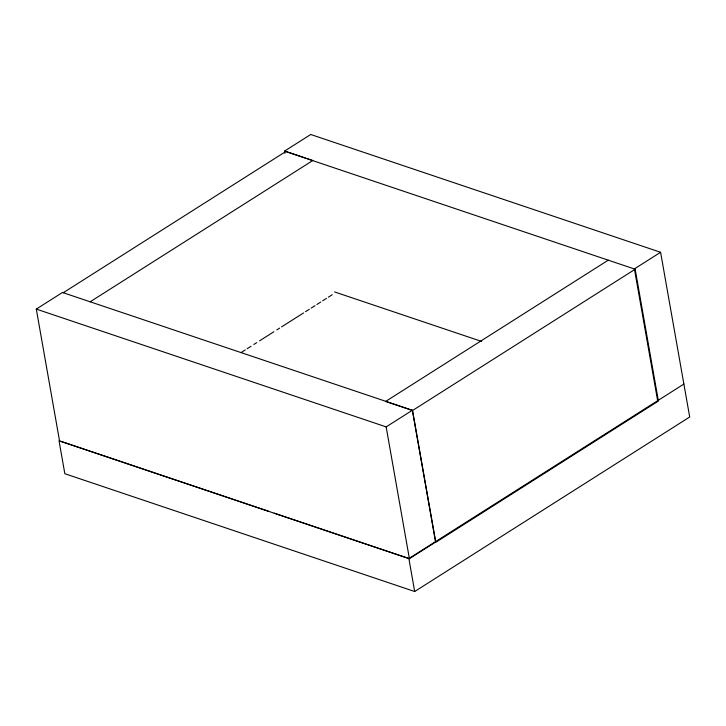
<?xml version="1.0" encoding="UTF-8"?>
<svg xmlns="http://www.w3.org/2000/svg" width="726" height="726" viewBox="0 0 726 726"><rect width="100%" height="100%" fill="white"/><g stroke="black" fill="none" stroke-linecap="round" stroke-linejoin="round"><path stroke-width="1.09" d="M284.937 153.349L284.547 151.117L310.737 134.491L660.596 252.285L689.7 416.996L414.691 591.508L64.832 473.715L59.024 440.764L408.883 558.557L683.892 384.054M59.541 440.9L36.3 309.095L62.49 292.478L412.35 410.272L435.591 542.068L409.4 558.684L274.183 513.164M63.253 292.732L285.872 151.471L305.537 158.086M90.16 301.798L312.788 160.528L307.615 158.785M241.44 352.355L245.261 349.923M247.167 348.716L250.987 346.293M253.855 344.469L256.723 342.654M259.59 340.83L273.92 331.737M276.787 329.922L279.655 328.098M281.57 326.891L303.541 312.942M305.455 311.726L309.276 309.303M311.182 308.096L315.002 305.664M316.917 304.457L320.738 302.025M322.653 300.818L326.473 298.395M328.379 297.179L332.209 294.756M608.252 260.171L385.624 401.442L412.54 410.508L635.159 269.237L658.4 401.033L435.781 542.304L412.54 410.508M660.596 252.285L634.406 268.901L657.647 400.707M36.3 309.095L386.159 426.888L412.35 410.272M284.547 151.117L635.159 269.237M334.613 291.943L481.647 341.447M60.612 441.263L268.811 511.358M386.159 426.888L409.4 558.684M408.883 558.557L414.691 591.508"/></g></svg>
